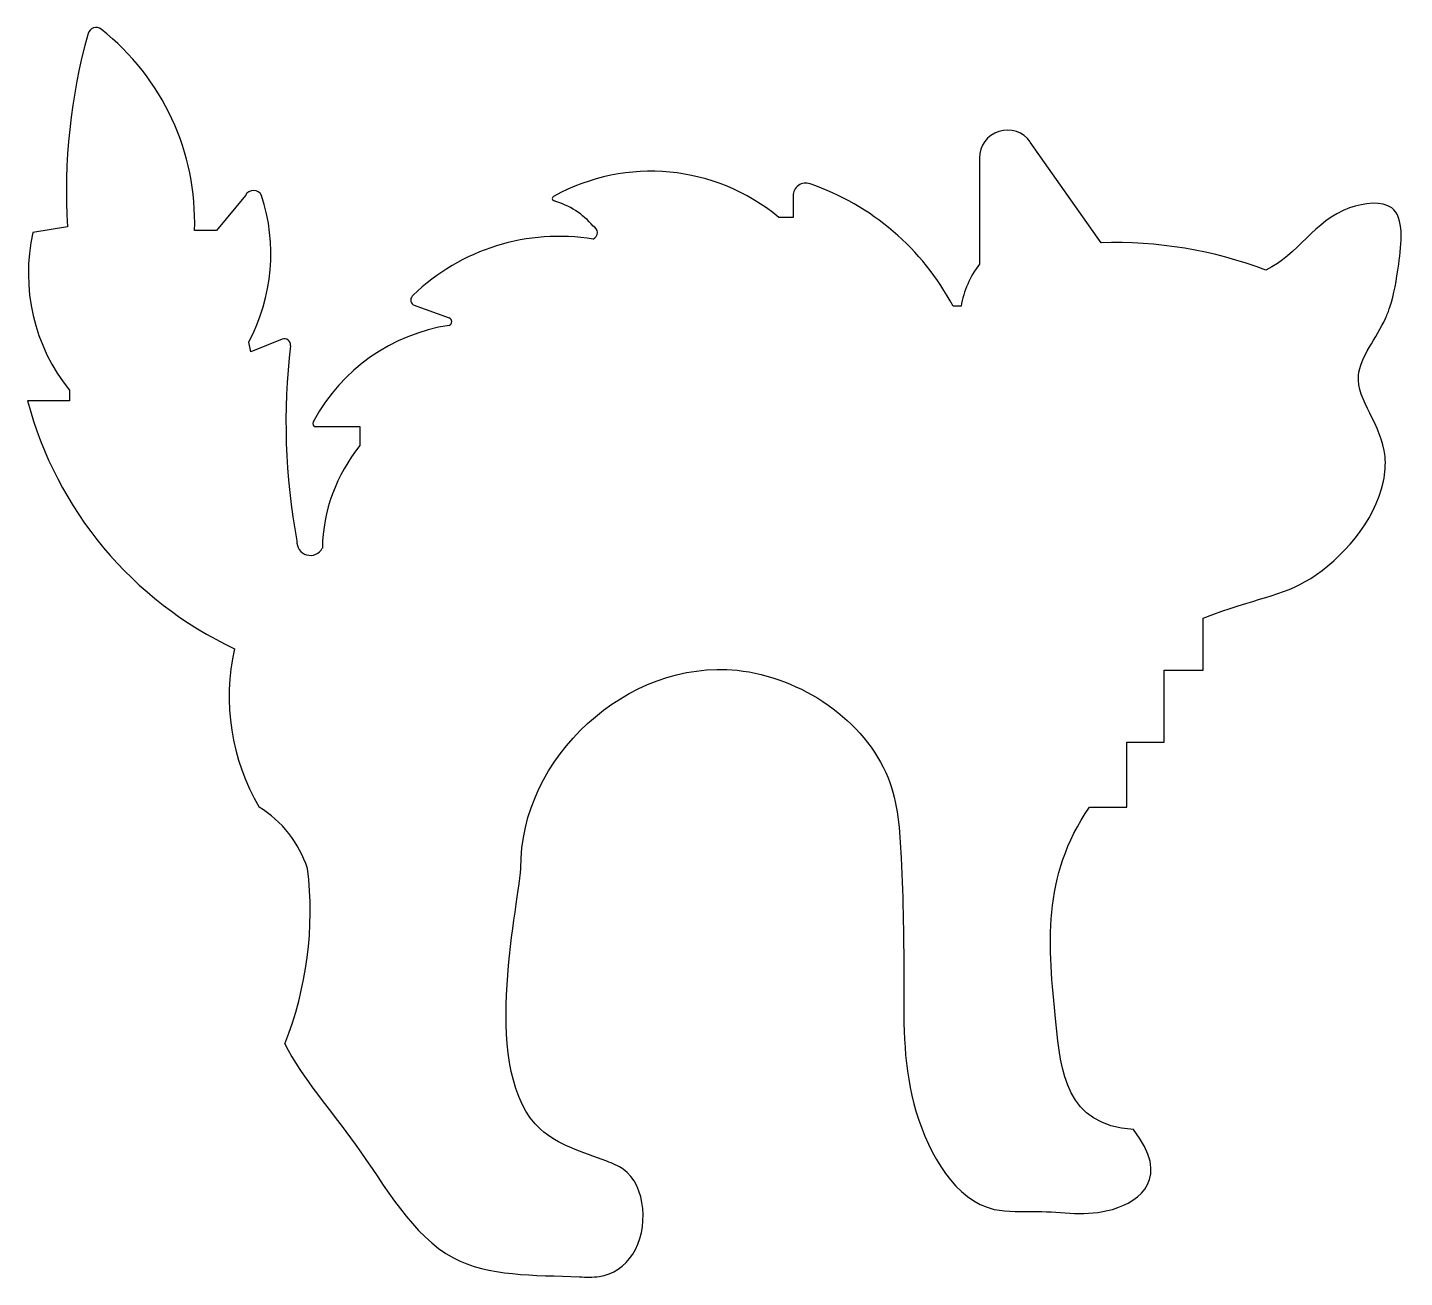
# Model space of a CAD drawing. Header units: inches. Extents: x 0.8 to 23.3, y 1.3 to 21.7.
import ezdxf

# ---------------------------------------------------------------- set-up
doc = ezdxf.new("R2010")
doc.units = ezdxf.units.IN
doc.header["$MEASUREMENT"] = 0

msp = doc.modelspace()

# ---------------------------------------------------------------- linework, layer by layer
at = {"color": 7, "linetype": 'Continuous', "lineweight": 25}
for p, q in [((18.331, 18.212), (17.175, 19.857)), ((16.345, 19.595), (16.345, 17.861)), ((4.352, 18.985), (3.88, 18.409)), ((13.3, 18.977), (13.301, 18.626)), ((1.443, 18.469), (0.88, 18.378)), ((13.301, 18.626), (13.065, 18.626)), ((3.88, 18.409), (3.521, 18.409)), ((7.092, 17.197), (7.682, 16.984)), ((16.045, 17.173), (15.915, 17.173)), ((4.443, 16.431), (4.409, 16.589)), ((4.953, 16.633), (4.443, 16.431)), ((1.476, 15.801), (1.476, 15.63)), ((1.476, 15.63), (0.792, 15.63)), ((5.475, 15.209), (6.221, 15.209)), ((6.221, 15.209), (6.221, 14.896)), ((19.998, 11.225), (19.998, 12.077)), ((19.36, 10.05), (19.36, 11.225)), ((19.36, 11.225), (19.998, 11.225)), ((18.755, 8.99), (18.755, 10.05)), ((18.755, 10.05), (19.36, 10.05)), ((18.14, 8.99), (18.755, 8.99))]:
    msp.add_line(p, q, dxfattribs=at)
for centre, radius, start, end in [((11.089, 19.034), 9.663, 164.4279, 183.3495), ((1.912, 21.592), 0.136, 51.7797, 164.4279), ((-0.489, 18.548), 4.012, 358.0213, 51.7387), ((16.801, 19.595), 0.457, 35.0865, 180), ((10.977, 16.112), 3.268, 50.2915, 118.9265), ((13.509, 18.977), 0.209, 70.9233, 180.0637), ((12.206, 15.209), 4.196, 27.9049, 70.9233), ((4.484, 18.917), 0.149, 27.0731, 152.9269), ((1.685, 18.033), 3.082, 332.0793, 17.9942), ((9.407, 18.933), 0.0408, 106.4261, 253.665), ((9.018, 17.604), 1.345, 40.8743, 73.665), ((9.983, 18.377), 0.119, 295.8999, 64.1001), ((3.862, 17.71), 3.056, 167.3793, 218.6684), ((9.475, 14.885), 3.431, 80.6192, 133.9974), ((18.549, 11.179), 7.036, 69.3905, 91.7736), ((17.563, 16.923), 1.538, 142.3782, 170.6463), ((7.153, 17.275), 0.0991, 128.1071, 231.8929), ((7.654, 16.922), 0.068, 294.3364, 65.6636), ((8.136, 13.869), 3.026, 98.627, 151.546), ((4.99, 16.541), 0.1, 353.1845, 111.7108), ((15.569, 15.276), 10.555, 173.1845, 190.568), ((6.821, 17.226), 6.237, 194.8333, 244.8864), ((5.531, 15.26), 0.0752, 137.3664, 222.6336), ((8.358, 13.165), 2.75, 140.9954, 178.8326), ((5.413, 13.323), 0.22, 175.5829, 332.4439), ((7.629, 10.792), 3.543, 167.172, 210.5764), ((3.602, 7.41), 1.857, 18.1654, 58.2933), ((-0.426, 7.286), 5.836, 338.2457, 6.9167)]:
    msp.add_arc(centre, radius, start, end, dxfattribs=at)
for points, knots in [([(19.998, 12.077), (20.868, 12.412), (21.718, 12.451), (22.925, 13.779), (23.024, 15.154), (22.191, 15.923), (22.89, 16.716), (23.111, 17.319), (23.204, 17.864), (23.324, 18.938), (21.9, 18.79), (21.557, 18.016), (21.025, 17.765)], [0, 0, 0, 0, 0.154919, 0.317148, 0.350335, 0.486782, 0.588631, 0.607843, 0.6789, 0.768461, 0.8352, 1, 1, 1, 1]), ([(8.851, 7.989), (8.838, 9.803), (11.62, 12.346), (14.942, 10.089), (15.092, 7.908), (15.12, 6.076), (15.083, 4.074), (16.096, 2.308), (17.478, 2.425), (18.525, 2.204), (19.477, 2.933), (18.859, 3.725)], [0, 0, 0, 0, 0.273185, 0.432206, 0.501803, 0.609912, 0.720643, 0.827604, 0.864253, 0.928997, 1, 1, 1, 1]), ([(18.859, 3.725), (17.764, 3.788), (17.534, 5.994), (17.364, 7.849), (18.14, 8.99)], [0, 0, 0, 0, 0.396248, 1, 1, 1, 1]), ([(4.994, 5.124), (5.291, 4.544), (6.288, 3.447), (7.453, 1.292), (9.17, 1.35), (10.261, 1.293), (10.963, 1.751), (10.895, 2.955), (9.945, 3.325), (8.004, 3.91), (8.797, 7.26), (8.851, 7.989)], [0, 0, 0, 0, 0.136244, 0.30281, 0.445106, 0.465851, 0.510264, 0.601629, 0.620889, 0.70286, 1, 1, 1, 1])]:
    msp.add_open_spline(points, degree=3, knots=knots, dxfattribs=at)

doc.saveas('drawing.dxf')
